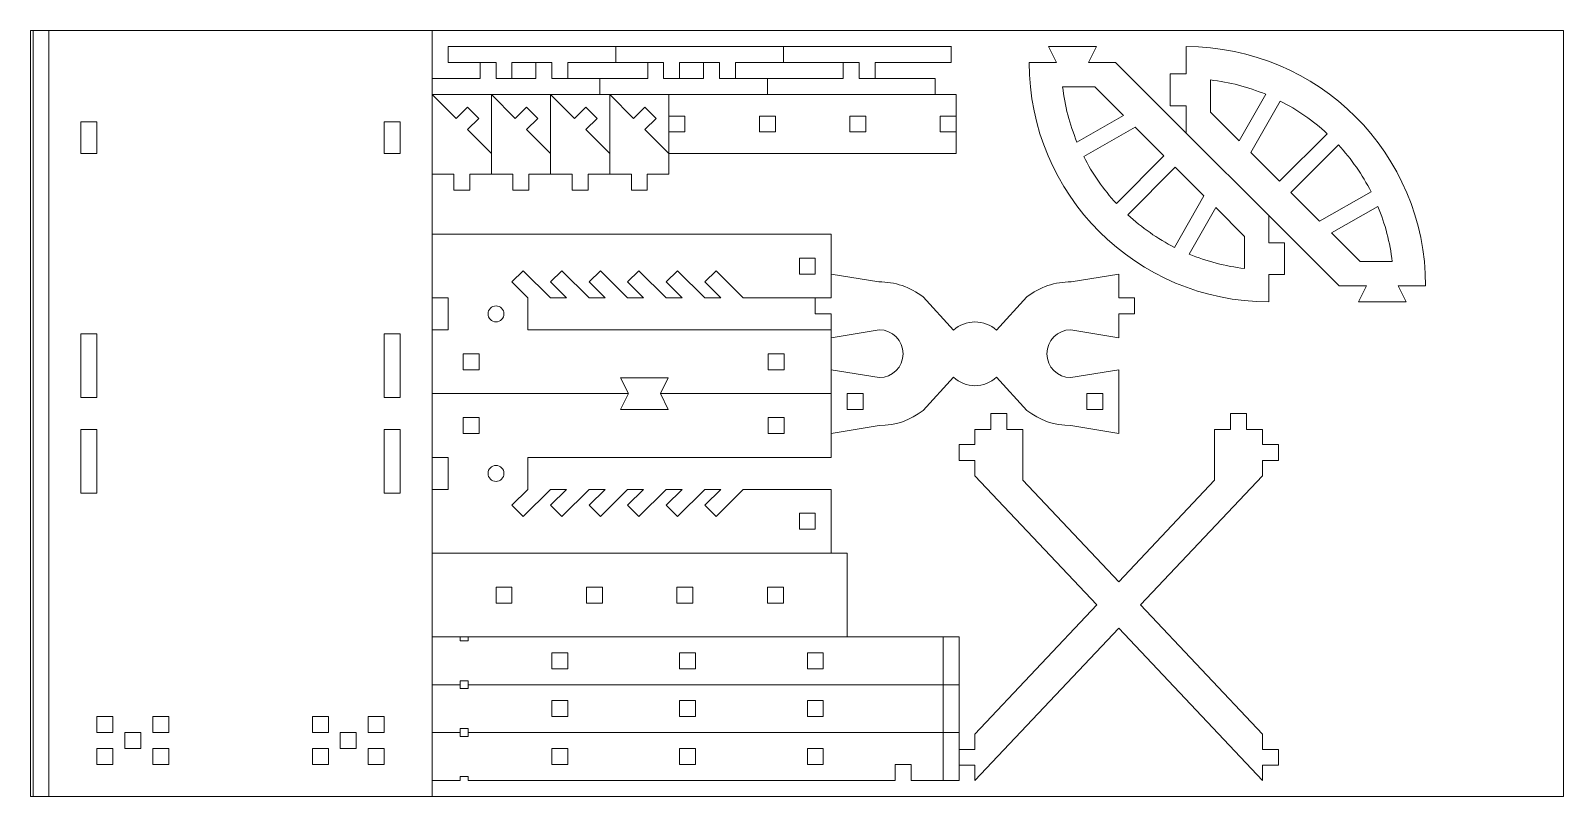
# Paper-space layout 'Design 2 - Print Template (1)' of a CAD drawing. Header units: inches. Extents: x 0 to 24, y 0 to 12.
# The model-space entities are those that its viewports show. They can reach past a viewport. Long polylines and large blocks are cut down to what shows.
import ezdxf

# ---------------------------------------------------------------- set-up
doc = ezdxf.new("R2010")
doc.units = ezdxf.units.IN
doc.header["$MEASUREMENT"] = 0
doc.layers.get('0').update_dxf_attribs({"lineweight": 0})
doc.layers.add('Cuts', color=1, linetype='Continuous', lineweight=0)

msp = doc.modelspace()

# ---------------------------------------------------------------- linework, layer by layer
for p, q in [((24, -10), (0, -10)), ((0, -10), (0, -22)), ((24, -22), (24, -10)), ((9.198, -15.439), (9.948, -15.439)), ((9.198, -15.939), (9.948, -15.939)), ((8.125, -20), (8.125, -19.75)), ((8.125, -19.75), (8.375, -19.75)), ((8.375, -19.75), (8.375, -20)), ((10.125, -20), (10.125, -19.75)), ((10.125, -19.75), (10.375, -19.75)), ((10.375, -19.75), (10.375, -20)), ((12.125, -20), (12.125, -19.75)), ((12.125, -19.75), (12.375, -19.75)), ((12.375, -19.75), (12.375, -20)), ((8.375, -20), (8.125, -20)), ((10.375, -20), (10.125, -20)), ((12.375, -20), (12.125, -20)), ((8.125, -20.75), (8.125, -20.5)), ((8.125, -20.5), (8.375, -20.5)), ((8.375, -20.5), (8.375, -20.75)), ((10.125, -20.75), (10.125, -20.5)), ((10.125, -20.5), (10.375, -20.5)), ((10.375, -20.5), (10.375, -20.75)), ((12.125, -20.75), (12.125, -20.5)), ((12.125, -20.5), (12.375, -20.5)), ((12.375, -20.5), (12.375, -20.75)), ((8.375, -20.75), (8.125, -20.75)), ((10.375, -20.75), (10.125, -20.75)), ((12.375, -20.75), (12.125, -20.75)), ((8.125, -21.5), (8.125, -21.25)), ((8.125, -21.25), (8.375, -21.25)), ((8.375, -21.25), (8.375, -21.5)), ((10.125, -21.5), (10.125, -21.25)), ((10.125, -21.25), (10.375, -21.25)), ((10.375, -21.25), (10.375, -21.5)), ((12.125, -21.5), (12.125, -21.25)), ((12.125, -21.25), (12.375, -21.25)), ((12.375, -21.25), (12.375, -21.5)), ((8.375, -21.5), (8.125, -21.5)), ((10.375, -21.5), (10.125, -21.5)), ((12.375, -21.5), (12.125, -21.5)), ((13.75, -21.5), (13.5, -21.5)), ((13.5, -21.5), (13.5, -21.75)), ((13.75, -21.75), (13.75, -21.5)), ((0, -22), (24, -22))]:
    msp.add_line(p, q)
at = {"lineweight": 0}
for p, q in [((6.5, -10.5), (6.5, -10.25)), ((6.5, -10.5), (6.5, -10.25)), ((6.5, -10.25), (9.125, -10.25)), ((9.125, -10.25), (9.125, -10.5)), ((9.125, -10.25), (9.125, -10.5)), ((9.125, -10.5), (9.125, -10.25)), ((9.125, -10.5), (9.125, -10.25)), ((9.125, -10.25), (11.75, -10.25)), ((11.75, -10.25), (11.75, -10.5)), ((11.75, -10.25), (11.75, -10.5)), ((11.75, -10.25), (14.375, -10.25)), ((11.75, -10.5), (11.75, -10.25)), ((13.375, -10.25), (13.625, -10.25)), ((14.375, -10.25), (14.38, -10.25)), ((14.375, -10.5), (14.375, -10.25)), ((7.25, -10.5), (6.5, -10.5)), ((6.5, -10.5), (7.25, -10.5)), ((7.25, -10.5), (7, -10.5)), ((7, -10.5), (7, -10.75)), ((7.25, -10.5), (7.25, -10.75)), ((7.25, -10.75), (7.25, -10.5)), ((7.5, -10.5), (8.125, -10.5)), ((7.5, -10.75), (7.5, -10.5)), ((8.125, -10.5), (7.875, -10.5)), ((7.875, -10.5), (7.875, -10.75)), ((8.125, -10.5), (8.125, -10.75)), ((8.125, -10.75), (8.125, -10.5)), ((8.375, -10.5), (9.125, -10.5)), ((8.375, -10.75), (8.375, -10.5)), ((9.875, -10.5), (9.125, -10.5)), ((9.125, -10.5), (9.875, -10.5)), ((9.875, -10.5), (9.625, -10.5)), ((9.625, -10.5), (9.625, -10.75)), ((9.875, -10.5), (9.875, -10.75)), ((9.875, -10.75), (9.875, -10.5)), ((10.125, -10.5), (10.75, -10.5)), ((10.125, -10.75), (10.125, -10.5)), ((10.75, -10.5), (10.5, -10.5)), ((10.5, -10.5), (10.5, -10.75)), ((10.75, -10.5), (10.75, -10.75)), ((10.75, -10.75), (10.75, -10.5)), ((11, -10.5), (11.75, -10.5)), ((11, -10.75), (11, -10.5)), ((12.938, -10.5), (11.75, -10.5)), ((12.688, -10.75), (12.688, -10.5)), ((12.688, -10.5), (12.938, -10.5)), ((12.938, -10.5), (12.938, -10.75)), ((12.938, -10.75), (12.938, -10.5)), ((14.375, -10.5), (13.188, -10.5)), ((13.188, -10.5), (13.188, -10.75)), ((14.375, -10.5), (13.5, -10.5)), ((6.25, -11), (6.25, -10.75)), ((7, -10.75), (6.25, -10.75)), ((6.25, -11), (6.25, -10.75)), ((7.25, -10.75), (7.5, -10.75)), ((7.875, -10.75), (7.25, -10.75)), ((8.125, -10.75), (8.375, -10.75)), ((8.125, -10.75), (8.875, -10.75)), ((8.875, -10.75), (8.125, -10.75)), ((8.875, -10.75), (8.875, -11)), ((8.875, -10.75), (8.875, -11)), ((8.875, -11), (8.875, -10.75)), ((9.625, -10.75), (8.875, -10.75)), ((8.875, -11), (8.875, -10.75)), ((9.875, -10.75), (10.125, -10.75)), ((10.5, -10.75), (9.875, -10.75)), ((10.75, -10.75), (11, -10.75)), ((10.75, -10.75), (11.5, -10.75)), ((11.5, -10.75), (10.75, -10.75)), ((11.5, -10.75), (11.5, -11)), ((11.5, -10.75), (11.5, -11)), ((11.5, -10.75), (12.688, -10.75)), ((11.5, -10.75), (12.375, -10.75)), ((11.5, -10.75), (11.5, -11)), ((12.938, -10.75), (14.125, -10.75)), ((13.188, -10.75), (12.938, -10.75)), ((14.125, -10.75), (14.125, -11)), ((18.436, -11.276), (18.436, -10.772)), ((8.875, -11), (6.25, -11)), ((11.5, -11), (8.875, -11)), ((11.5, -11), (11.495, -11)), ((14.125, -11), (11.5, -11)), ((12.5, -11), (12.25, -11)), ((16.625, -10.88), (16.121, -10.88)), ((17.075, -11.33), (16.625, -10.88)), ((19.302, -10.998), (18.886, -11.726)), ((18.436, -11.276), (18.886, -11.726)), ((19.53, -11.103), (19.069, -11.91)), ((0.75, -11.427), (1, -11.427)), ((0.75, -11.927), (0.75, -11.427)), ((1, -11.427), (1, -11.927)), ((5.75, -11.427), (5.5, -11.427)), ((5.5, -11.427), (5.5, -11.927)), ((5.75, -11.927), (5.75, -11.427)), ((9.957, -11.338), (10.207, -11.338)), ((9.957, -11.588), (9.957, -11.338)), ((10.207, -11.588), (10.207, -11.338)), ((11.374, -11.338), (11.374, -11.588)), ((11.624, -11.338), (11.374, -11.338)), ((11.624, -11.338), (11.624, -11.588)), ((12.79, -11.338), (13.04, -11.338)), ((12.79, -11.338), (12.79, -11.588)), ((13.04, -11.338), (13.04, -11.588)), ((14.207, -11.588), (14.207, -11.338)), ((14.457, -11.338), (14.207, -11.338)), ((14.457, -11.588), (14.457, -11.338)), ((16.347, -11.746), (17.075, -11.33)), ((16.452, -11.974), (17.259, -11.513)), ((17.709, -11.963), (17.259, -11.513)), ((9.957, -11.588), (10.207, -11.588)), ((11.624, -11.588), (11.374, -11.588)), ((12.79, -11.588), (13.04, -11.588)), ((14.457, -11.588), (14.207, -11.588)), ((20.264, -11.615), (19.519, -12.36)), ((1, -11.927), (0.75, -11.927)), ((5.5, -11.927), (5.75, -11.927)), ((16.964, -12.708), (17.709, -11.963)), ((19.069, -11.91), (19.519, -12.36)), ((20.441, -11.792), (19.696, -12.537)), ((17.141, -12.885), (17.886, -12.14)), ((18.336, -12.59), (17.886, -12.14)), ((17.875, -13.397), (18.336, -12.59)), ((19.696, -12.537), (20.146, -12.987)), ((20.953, -12.526), (20.146, -12.987)), ((18.103, -13.502), (18.519, -12.774)), ((18.969, -13.224), (18.519, -12.774)), ((21.058, -12.754), (20.33, -13.17)), ((20.33, -13.17), (20.78, -13.62)), ((18.969, -13.224), (18.969, -13.728)), ((12, -13.564), (12, -13.814)), ((12, -13.564), (12.25, -13.564)), ((12.25, -13.564), (12.25, -13.814)), ((20.78, -13.62), (21.284, -13.62)), ((7.5, -13.939), (7.677, -13.763)), ((7.677, -13.763), (8.104, -14.189)), ((8.104, -13.939), (8.28, -13.763)), ((8.28, -13.763), (8.707, -14.189)), ((8.707, -13.939), (8.884, -13.763)), ((8.884, -13.763), (9.311, -14.189)), ((9.311, -13.939), (9.487, -13.763)), ((9.487, -13.763), (9.914, -14.189)), ((9.914, -13.939), (10.091, -13.763)), ((10.091, -13.763), (10.518, -14.189)), ((10.518, -13.939), (10.695, -13.763)), ((10.695, -13.763), (11.121, -14.189)), ((12, -13.814), (12.25, -13.814)), ((13.242, -13.937), (12.5, -13.814)), ((12.5, -14.189), (12.5, -13.814)), ((16.258, -13.937), (17, -13.814)), ((17, -14.189), (17, -13.814)), ((7.5, -13.939), (7.75, -14.189)), ((8.104, -13.939), (8.354, -14.189)), ((8.707, -13.939), (8.957, -14.189)), ((9.311, -13.939), (9.561, -14.189)), ((9.914, -13.939), (10.164, -14.189)), ((10.518, -13.939), (10.768, -14.189)), ((12.5, -14.189), (12.25, -14.189)), ((12.25, -14.439), (12.25, -14.189)), ((13.937, -14.172), (14.414, -14.694)), ((15.563, -14.172), (15.086, -14.694)), ((17, -14.189), (17.25, -14.189)), ((17.25, -14.439), (17.25, -14.189)), ((12.5, -14.439), (12.25, -14.439)), ((12.5, -14.814), (12.5, -14.439)), ((17, -14.814), (17, -14.439)), ((17, -14.439), (17.25, -14.439)), ((0.75, -14.75), (1, -14.75)), ((0.75, -15.75), (0.75, -14.75)), ((1, -14.75), (1, -15.75)), ((5.75, -14.75), (5.5, -14.75)), ((5.5, -14.75), (5.5, -15.75)), ((5.75, -15.75), (5.75, -14.75)), ((12.5, -14.814), (13.25, -14.688)), ((17, -14.814), (16.25, -14.688)), ((6.737, -15.314), (6.737, -15.064)), ((6.987, -15.064), (6.737, -15.064)), ((6.987, -15.314), (6.987, -15.064)), ((11.513, -15.314), (11.513, -15.064)), ((11.763, -15.064), (11.513, -15.064)), ((11.763, -15.314), (11.763, -15.064)), ((6.987, -15.314), (6.737, -15.314)), ((11.763, -15.314), (11.513, -15.314)), ((12.5, -15.314), (13.25, -15.438)), ((12.5, -16.314), (12.5, -15.314)), ((17, -15.314), (16.25, -15.438)), ((17, -16.314), (17, -15.314)), ((9.198, -15.439), (9.323, -15.689)), ((9.823, -15.689), (9.948, -15.439)), ((13.937, -15.954), (14.413, -15.433)), ((15.563, -15.954), (15.087, -15.433)), ((0.75, -15.75), (1, -15.75)), ((5.75, -15.75), (5.5, -15.75)), ((9.198, -15.939), (9.323, -15.689)), ((9.823, -15.689), (9.948, -15.939)), ((6.737, -16.064), (6.737, -16.314)), ((6.987, -16.064), (6.737, -16.064)), ((6.987, -16.064), (6.987, -16.314)), ((11.513, -16.064), (11.513, -16.314)), ((11.763, -16.064), (11.513, -16.064)), ((11.763, -16.064), (11.763, -16.314)), ((15, -16), (15.25, -16)), ((15, -16.25), (15, -16)), ((15.25, -16.25), (15.25, -16)), ((19, -16), (18.75, -16)), ((18.75, -16.25), (18.75, -16)), ((19, -16.25), (19, -16)), ((0.75, -16.25), (1, -16.25)), ((0.75, -17.25), (0.75, -16.25)), ((1, -16.25), (1, -17.25)), ((5.75, -16.25), (5.5, -16.25)), ((5.5, -16.25), (5.5, -17.25)), ((5.75, -17.25), (5.75, -16.25)), ((6.987, -16.314), (6.737, -16.314)), ((11.763, -16.314), (11.513, -16.314)), ((12.5, -16.314), (13.25, -16.189)), ((14.75, -16.487), (14.75, -16.25)), ((14.75, -16.25), (14.875, -16.25)), ((14.75, -16.25), (14.875, -16.25)), ((14.75, -16.25), (15, -16.25)), ((15.25, -16.25), (15.5, -16.25)), ((15.5, -16.25), (15.5, -17.046)), ((17, -16.314), (16.25, -16.189)), ((18.75, -16.25), (18.5, -16.25)), ((18.5, -16.25), (18.5, -17.046)), ((19.25, -16.25), (19, -16.25)), ((19.125, -16.25), (19.25, -16.25)), ((19.25, -16.487), (19.25, -16.25)), ((14.75, -16.487), (14.5, -16.487)), ((14.5, -16.487), (14.5, -16.737)), ((19.25, -16.487), (19.5, -16.487)), ((19.5, -16.487), (19.5, -16.737)), ((14.5, -16.737), (14.75, -16.737)), ((14.75, -16.737), (14.75, -16.975)), ((19.5, -16.737), (19.25, -16.737)), ((19.25, -16.737), (19.25, -16.975)), ((14.75, -16.975), (16.659, -19)), ((19.25, -16.975), (17.341, -19)), ((0.75, -17.25), (1, -17.25)), ((5.75, -17.25), (5.5, -17.25)), ((7.5, -17.439), (7.75, -17.189)), ((7.677, -17.616), (8.104, -17.189)), ((8.104, -17.439), (8.354, -17.189)), ((8.28, -17.616), (8.707, -17.189)), ((8.707, -17.439), (8.957, -17.189)), ((8.884, -17.616), (9.311, -17.189)), ((9.311, -17.439), (9.561, -17.189)), ((9.487, -17.616), (9.914, -17.189)), ((9.914, -17.439), (10.164, -17.189)), ((10.091, -17.616), (10.518, -17.189)), ((10.518, -17.439), (10.768, -17.189)), ((10.695, -17.616), (11.121, -17.189)), ((17, -18.638), (15.5, -17.046)), ((17, -18.638), (18.5, -17.046)), ((7.5, -17.439), (7.677, -17.616)), ((8.104, -17.439), (8.28, -17.616)), ((8.707, -17.439), (8.884, -17.616)), ((9.311, -17.439), (9.487, -17.616)), ((9.914, -17.439), (10.091, -17.616)), ((10.518, -17.439), (10.695, -17.616)), ((12, -17.814), (12, -17.564)), ((12, -17.564), (12.25, -17.564)), ((12.25, -17.814), (12.25, -17.564)), ((12, -17.814), (12.25, -17.814)), ((7.25, -18.72), (7.5, -18.72)), ((7.25, -18.72), (7.25, -18.97)), ((7.5, -18.72), (7.5, -18.97)), ((8.667, -18.72), (8.667, -18.97)), ((8.917, -18.72), (8.667, -18.72)), ((8.917, -18.72), (8.917, -18.97)), ((10.083, -18.72), (10.333, -18.72)), ((10.083, -18.72), (10.083, -18.97)), ((10.333, -18.72), (10.333, -18.97)), ((11.5, -18.72), (11.5, -18.97)), ((11.75, -18.72), (11.5, -18.72)), ((11.75, -18.72), (11.75, -18.97)), ((7.25, -18.97), (7.5, -18.97)), ((8.917, -18.97), (8.667, -18.97)), ((10.083, -18.97), (10.333, -18.97)), ((11.75, -18.97), (11.5, -18.97)), ((14.75, -21.025), (16.659, -19)), ((19.25, -21.025), (17.341, -19)), ((17, -19.362), (14.75, -21.75)), ((17, -19.362), (19.25, -21.75)), ((6.688, -19.562), (6.688, -19.5)), ((6.812, -19.562), (6.688, -19.562)), ((6.812, -19.5), (6.812, -19.562)), ((6.812, -20.188), (6.688, -20.188)), ((6.688, -20.188), (6.688, -20.25)), ((6.688, -20.312), (6.688, -20.25)), ((6.812, -20.312), (6.688, -20.312)), ((6.812, -20.25), (6.812, -20.188)), ((6.812, -20.25), (6.812, -20.312)), ((1, -20.75), (1, -21)), ((1.25, -20.75), (1, -20.75)), ((1.25, -20.75), (1.25, -21)), ((1.875, -20.75), (1.875, -21)), ((2.125, -20.75), (1.875, -20.75)), ((2.125, -20.75), (2.125, -21)), ((4.375, -20.75), (4.375, -21)), ((4.375, -20.75), (4.625, -20.75)), ((4.625, -20.75), (4.625, -21)), ((5.25, -20.75), (5.25, -21)), ((5.25, -20.75), (5.5, -20.75)), ((5.5, -20.75), (5.5, -21)), ((1.25, -21), (1, -21)), ((1.438, -21), (1.438, -21.25)), ((1.438, -21), (1.688, -21)), ((1.688, -21), (1.438, -21)), ((1.688, -21), (1.688, -21.25)), ((2.125, -21), (1.875, -21)), ((4.375, -21), (4.625, -21)), ((4.812, -21), (4.812, -21.25)), ((5.062, -21), (4.812, -21)), ((4.812, -21), (5.062, -21)), ((5.062, -21), (5.062, -21.25)), ((5.25, -21), (5.5, -21)), ((6.812, -20.938), (6.688, -20.938)), ((6.688, -20.938), (6.688, -21)), ((6.688, -21.062), (6.688, -21)), ((6.812, -21.062), (6.688, -21.062)), ((6.812, -21), (6.812, -20.938)), ((6.812, -21), (6.812, -21.062)), ((14.75, -21.263), (14.75, -21.025)), ((19.25, -21.263), (19.25, -21.025)), ((1, -21.25), (1, -21.5)), ((1, -21.25), (1, -21.5)), ((1.25, -21.25), (1, -21.25)), ((1.25, -21.25), (1.25, -21.5)), ((1.25, -21.25), (1.25, -21.5)), ((1.688, -21.25), (1.438, -21.25)), ((1.875, -21.25), (1.875, -21.5)), ((1.875, -21.25), (1.875, -21.5)), ((1.875, -21.25), (2.125, -21.25)), ((2.125, -21.25), (2.125, -21.5)), ((2.125, -21.25), (2.125, -21.5)), ((4.375, -21.25), (4.375, -21.5)), ((4.375, -21.25), (4.375, -21.5)), ((4.625, -21.25), (4.375, -21.25)), ((4.625, -21.25), (4.625, -21.5)), ((4.625, -21.25), (4.625, -21.5)), ((4.812, -21.25), (5.062, -21.25)), ((5.25, -21.25), (5.25, -21.5)), ((5.25, -21.25), (5.25, -21.5)), ((5.25, -21.25), (5.5, -21.25)), ((5.5, -21.25), (5.5, -21.5)), ((5.5, -21.25), (5.5, -21.5)), ((14.75, -21.263), (14.5, -21.263)), ((14.5, -21.263), (14.5, -21.513)), ((19.25, -21.263), (19.5, -21.263)), ((19.5, -21.263), (19.5, -21.513)), ((1.25, -21.5), (1, -21.5)), ((2.125, -21.5), (1.875, -21.5)), ((4.375, -21.5), (4.625, -21.5)), ((5.25, -21.5), (5.5, -21.5)), ((14.5, -21.513), (14.75, -21.513)), ((14.75, -21.513), (14.75, -21.75)), ((19.5, -21.513), (19.25, -21.513)), ((19.25, -21.513), (19.25, -21.75)), ((6.812, -21.688), (6.688, -21.688)), ((6.688, -21.688), (6.688, -21.75)), ((6.812, -21.75), (6.812, -21.688))]:
    msp.add_line(p, q, dxfattribs=at)
for centre, radius, start, end in [((18.056, -14), 3.25, 67.4618, 83.2868), ((19.349, -10.5), 3.25, 186.7132, 202.5382), ((18.056, -14), 3.25, 47.2042, 63.0367), ((19.349, -10.5), 3.25, 206.9633, 222.7958), ((18.056, -14), 3.25, 26.9633, 42.7958), ((19.349, -10.5), 3.25, 227.2042, 243.0367), ((18.056, -14), 3.25, 6.7132, 22.5382), ((19.349, -10.5), 3.25, 247.4618, 263.2868), ((13.249, -15.063), 1.126, 52.2966, 90.3447), ((16.251, -15.063), 1.126, 89.6553, 127.7034), ((14.75, -15.064), 0.5, 90, 132.2338), ((14.75, -15.064), 0.5, 47.7662, 90), ((13.249, -15.063), 0.375, 270.2086, 89.7914), ((16.251, -15.063), 0.375, 90.2086, 269.7914), ((14.75, -15.064), 0.5, 227.5559, 270), ((14.75, -15.064), 0.5, 270, 312.4441), ((13.249, -15.063), 1.126, 270.0694, 307.7034), ((16.251, -15.063), 1.126, 232.2966, 269.9306)]:
    msp.add_arc(centre, radius, start, end, dxfattribs=at)
at = {"layer": 'Cuts', "lineweight": 0}
for p, q in [((0.25, -10), (6.25, -10)), ((0.25, -22), (0.25, -10)), ((6.25, -10), (6.25, -22)), ((15.901, -10.25), (16.026, -10.5)), ((16.651, -10.25), (16.526, -10.5)), ((18.056, -10.25), (18.056, -10.677)), ((15.599, -10.5), (16.026, -10.5)), ((16.526, -10.5), (16.952, -10.5)), ((20.452, -14), (16.952, -10.5)), ((18.056, -10.677), (17.806, -10.677)), ((17.806, -10.677), (17.806, -11.177)), ((6.25, -12.25), (6.25, -11)), ((6.25, -11), (6.625, -11.375)), ((7.177, -12.25), (7.177, -11)), ((7.177, -11), (7.552, -11.375)), ((8.104, -12.25), (8.104, -11)), ((8.104, -11), (8.479, -11.375)), ((9.03, -12.25), (9.03, -11)), ((9.03, -11), (9.405, -11.375)), ((14.457, -11), (9.957, -11)), ((9.957, -11.927), (9.957, -11)), ((14.457, -11), (14.457, -11.927)), ((6.802, -11.198), (6.625, -11.375)), ((6.802, -11.198), (6.979, -11.375)), ((7.729, -11.198), (7.552, -11.375)), ((7.729, -11.198), (7.905, -11.375)), ((8.655, -11.198), (8.479, -11.375)), ((8.655, -11.198), (8.832, -11.375)), ((9.582, -11.198), (9.405, -11.375)), ((9.582, -11.198), (9.759, -11.375)), ((18.056, -11.177), (17.806, -11.177)), ((18.056, -11.177), (18.056, -11.604)), ((6.979, -11.375), (6.802, -11.552)), ((7.905, -11.375), (7.729, -11.552)), ((8.832, -11.375), (8.655, -11.552)), ((9.759, -11.375), (9.582, -11.552)), ((6.802, -11.552), (7.177, -11.927)), ((7.729, -11.552), (8.104, -11.927)), ((8.655, -11.552), (9.03, -11.927)), ((9.582, -11.552), (9.957, -11.927)), ((7.177, -11.927), (7.177, -12.25)), ((8.104, -11.927), (8.104, -12.25)), ((9.03, -11.927), (9.03, -12.25)), ((14.457, -11.927), (9.957, -11.927)), ((9.957, -11.927), (9.957, -12.25)), ((6.588, -12.25), (6.25, -12.25)), ((6.588, -12.5), (6.588, -12.25)), ((7.177, -12.25), (6.838, -12.25)), ((6.838, -12.5), (6.838, -12.25)), ((7.515, -12.25), (7.177, -12.25)), ((7.515, -12.5), (7.515, -12.25)), ((8.104, -12.25), (7.765, -12.25)), ((7.765, -12.5), (7.765, -12.25)), ((8.442, -12.25), (8.104, -12.25)), ((8.442, -12.5), (8.442, -12.25)), ((9.03, -12.25), (8.692, -12.25)), ((8.692, -12.5), (8.692, -12.25)), ((9.369, -12.25), (9.03, -12.25)), ((9.369, -12.5), (9.369, -12.25)), ((9.957, -12.25), (9.619, -12.25)), ((9.619, -12.5), (9.619, -12.25)), ((6.838, -12.5), (6.588, -12.5)), ((7.765, -12.5), (7.515, -12.5)), ((8.692, -12.5), (8.442, -12.5)), ((9.619, -12.5), (9.369, -12.5)), ((19.349, -13.323), (19.349, -12.896)), ((6.25, -14.189), (6.25, -13.189)), ((6.25, -13.189), (12.5, -13.189)), ((12.5, -13.189), (12.5, -14.189)), ((19.349, -13.323), (19.599, -13.323)), ((19.599, -13.823), (19.599, -13.323)), ((19.349, -14.25), (19.349, -13.823)), ((19.349, -13.823), (19.599, -13.823)), ((20.879, -14), (20.452, -14)), ((21.806, -14), (21.379, -14)), ((6.5, -14.189), (6.25, -14.189)), ((6.5, -14.189), (6.5, -14.689)), ((7.75, -14.189), (7.75, -14.689)), ((8.354, -14.189), (8.104, -14.189)), ((8.957, -14.189), (8.707, -14.189)), ((9.561, -14.189), (9.311, -14.189)), ((10.164, -14.189), (9.914, -14.189)), ((10.768, -14.189), (10.518, -14.189)), ((12.5, -14.189), (11.121, -14.189)), ((6.25, -14.689), (6.25, -15.689)), ((6.25, -15.689), (6.25, -14.689)), ((6.25, -14.689), (6.5, -14.689)), ((7.75, -14.689), (12.5, -14.689)), ((12.5, -14.689), (12.5, -15.689)), ((6.25, -15.689), (9.323, -15.689)), ((6.25, -15.689), (6.25, -16.689)), ((6.25, -15.689), (9.323, -15.689)), ((9.823, -15.689), (12.5, -15.689)), ((9.823, -15.689), (12.5, -15.689)), ((12.5, -16.689), (12.5, -15.689)), ((12.75, -15.689), (12.75, -15.939)), ((12.75, -15.689), (13, -15.689)), ((13, -15.689), (13, -15.939)), ((16.5, -15.689), (16.5, -15.939)), ((16.75, -15.689), (16.5, -15.689)), ((16.75, -15.689), (16.75, -15.939)), ((12.75, -15.939), (13, -15.939)), ((16.75, -15.939), (16.5, -15.939)), ((6.25, -16.689), (6.5, -16.689)), ((6.5, -17.189), (6.5, -16.689)), ((7.75, -16.689), (12.5, -16.689)), ((7.75, -17.189), (7.75, -16.689)), ((6.25, -17.189), (6.25, -18.189)), ((6.5, -17.189), (6.25, -17.189)), ((8.354, -17.189), (8.104, -17.189)), ((8.957, -17.189), (8.707, -17.189)), ((9.561, -17.189), (9.311, -17.189)), ((10.164, -17.189), (9.914, -17.189)), ((10.768, -17.189), (10.518, -17.189)), ((12.5, -17.189), (11.121, -17.189)), ((12.5, -18.189), (12.5, -17.189)), ((6.25, -18.189), (12.5, -18.189)), ((6.25, -18.189), (12.75, -18.189)), ((6.25, -19.5), (6.25, -18.189)), ((12.75, -18.189), (12.75, -19.5)), ((6.25, -19.5), (6.25, -20.25)), ((6.25, -19.5), (14.25, -19.5)), ((12.75, -19.5), (6.25, -19.5)), ((14.25, -19.5), (14.25, -20.25)), ((6.25, -20.25), (6.688, -20.25)), ((6.25, -20.25), (6.25, -21)), ((6.812, -20.25), (14.25, -20.25)), ((14.25, -20.25), (14.25, -21)), ((6.25, -21), (6.688, -21)), ((6.25, -21), (6.25, -21.75)), ((6.812, -21), (14.25, -21)), ((14.25, -21), (14.25, -21.75)), ((6.25, -21.75), (6.688, -21.75)), ((6.812, -21.75), (13.5, -21.75)), ((13.75, -21.75), (14.25, -21.75)), ((0.25, -22), (6.25, -22))]:
    msp.add_line(p, q, dxfattribs=at)
at = {"layer": 'Cuts'}
for p, q in [((15.901, -10.25), (16.651, -10.25)), ((20.879, -14), (20.754, -14.25)), ((21.379, -14), (21.504, -14.25)), ((20.754, -14.25), (21.504, -14.25)), ((14.25, -20.25), (14.25, -19.5)), ((14.25, -19.5), (14.5, -19.5)), ((14.5, -19.5), (14.5, -20.25)), ((14.25, -21), (14.25, -20.25)), ((14.25, -20.25), (14.5, -20.25)), ((14.5, -20.25), (14.25, -20.25)), ((14.5, -20.25), (14.5, -21)), ((14.25, -21.75), (14.25, -21)), ((14.25, -21), (14.5, -21)), ((14.5, -21), (14.25, -21)), ((14.5, -21), (14.5, -21.75)), ((14.5, -21.75), (14.25, -21.75))]:
    msp.add_line(p, q, dxfattribs=at)
at = {"layer": 'Cuts', "lineweight": 0}
for centre in [(7.25, -14.439), (7.25, -16.939)]:
    msp.add_circle(centre, 0.125, dxfattribs=at)
for centre, start, end in [((18.056, -14), 0, 90), ((19.349, -10.5), 180, 270)]:
    msp.add_arc(centre, 3.75, start, end, dxfattribs=at)

psp = doc.layouts.new('Design 2 - Print Template (1)')

# ---------------------------------------------------------------- viewports
at = {"layer": '0', "view_target_point": (97, 12.698)}
psp.add_viewport(center=(12, 6), size=(24, 11.99988), view_center_point=(-85.037, -28.698), view_height=11.99988, dxfattribs=at)

doc.saveas('drawing.dxf')
